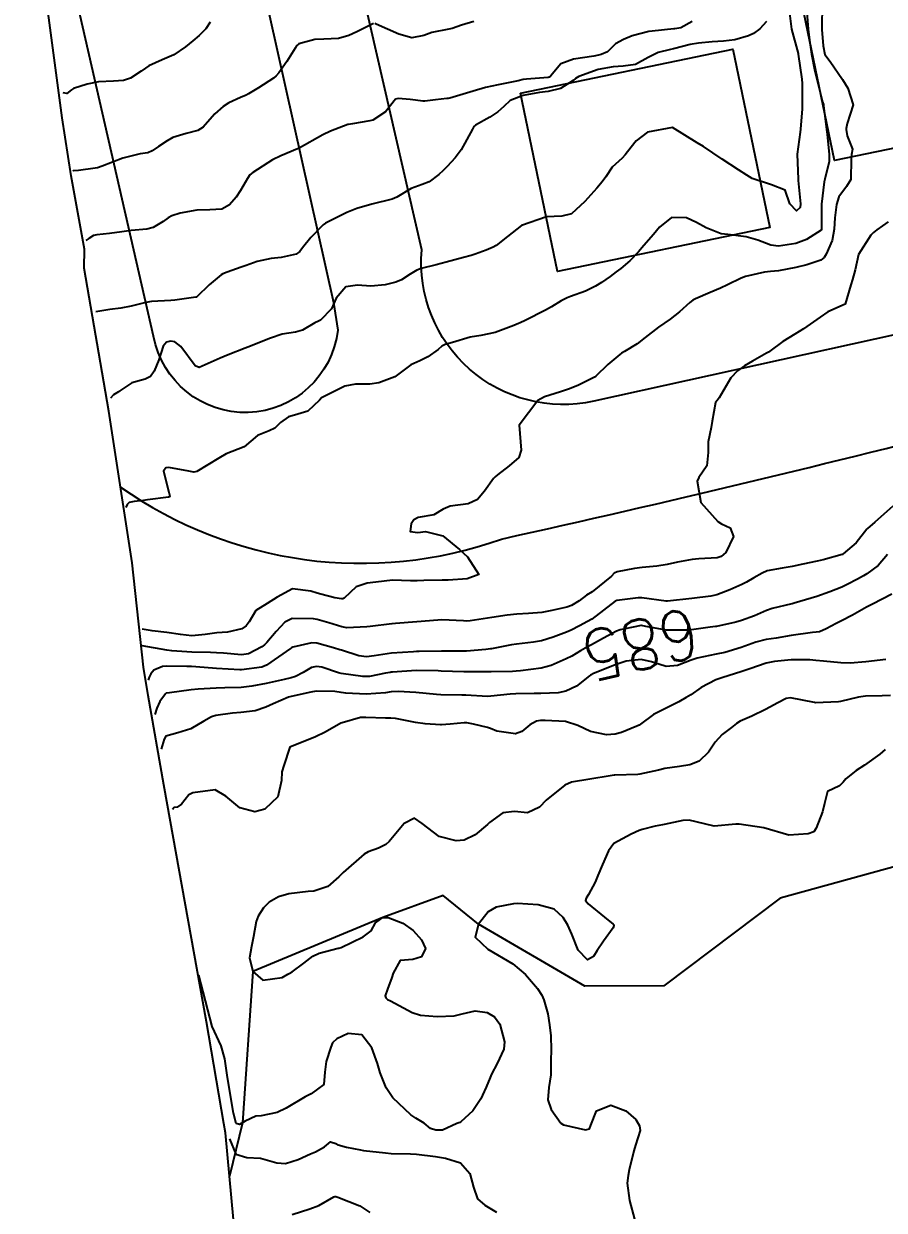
# Model space of a CAD drawing. Header units: metres. Extents: x 292545 to 299085, y 7450245 to 7463078.
# Drawn here: x 296076.5 to 296145.4, y 7455107.3 to 7455202.4 of the extents above; entities that cross this region are included whole.
import ezdxf
from ezdxf.enums import TextEntityAlignment as Align

# ---------------------------------------------------------------- set-up
doc = ezdxf.new("R2010")
doc.units = ezdxf.units.M
for name, color, linetype in [('Area', 45, 'Continuous'), ('Cotas', 45, 'Continuous'), ('Curvas de Nivel 1m', 11, 'Continuous'), ('Curvas de Nivel 5m', 15, 'Continuous'), ('Edificações', 30, 'Continuous'), ('Hidrografia', 140, 'Continuous'), ('Vias Primárias', 230, 'Continuous')]:
    doc.layers.add(name, color=color, linetype=linetype)
doc.styles.add('Style-STANDARD', font='STANDARD.shx')

msp = doc.modelspace()

# ---------------------------------------------------------------- linework, layer by layer
at = {"layer": 'Area'}
msp.add_polyline3d([(296093.318, 7455106.554, 684.314), (296092.665, 7455113.504, 686.593), (296092.534, 7455114.236, 686.573), (296091.164, 7455122.384, 682.823), (296087.728, 7455141.389, 682.933), (296086.475, 7455148.526, 698.873), (296086.112, 7455150.8, 695.993), (296085.208, 7455159.157, 688.533), (296083.344, 7455171.312, 689.583), (296081.37, 7455182.778, 691.564), (296081.38, 7455184.307, 691.864), (296080.308, 7455190.179, 692.913), (296079.582, 7455194.828, 693.713), (296078.325, 7455204.45, 695.094)], dxfattribs=at)
at = {"layer": 'Curvas de Nivel 1m', "flags": 128}
for points, elevation in [([(296140.466, 7455203.901), (296140.426, 7455202.04), (296140.429, 7455201.901), (296140.55, 7455200.583), (296140.688, 7455199.899), (296141.093, 7455199.339), (296142.089, 7455197.884), (296142.513, 7455197.191), (296142.946, 7455195.873), (296142.478, 7455194.369), (296142.392, 7455193.962), (296142.392, 7455193.881), (296142.468, 7455193.377), (296142.886, 7455192.302), (296142.813, 7455191.875), (296142.784, 7455191.539), (296142.761, 7455189.875), (296142.417, 7455189.315), (296141.808, 7455188.487), (296141.619, 7455187.888), (296141.466, 7455186.81), (296141.413, 7455185.89), (296141.271, 7455184.984), (296140.771, 7455183.896), (296140.614, 7455183.634), (296140.348, 7455183.429), (296139.224, 7455183.032), (296138.342, 7455182.818), (296136.966, 7455182.567), (296136.338, 7455182.5), (296135.833, 7455182.46), (296134.334, 7455182.111), (296133.98, 7455181.975), (296132.885, 7455181.431), (296132.32, 7455181.17), (296131.499, 7455180.825), (296130.307, 7455180.315), (296130.117, 7455180.211), (296129.871, 7455180.024), (296129.047, 7455179.281), (296128.289, 7455178.691), (296127.351, 7455178.054), (296126.274, 7455177.215), (296125.639, 7455176.706), (296124.63, 7455176.086), (296124.392, 7455175.957), (296124.26, 7455175.872), (296123.29, 7455175.061), (296122.334, 7455174.118), (296122.232, 7455174.045), (296120.958, 7455173.4), (296120.222, 7455173.095), (296119.495, 7455172.872), (296118.216, 7455172.469), (296117.699, 7455172.168), (296116.193, 7455170.19), (296116.351, 7455168.187), (296116.157, 7455167.61), (296115.408, 7455166.94), (296114.454, 7455166.207), (296114.279, 7455166.071), (296114.139, 7455165.935), (296113.42, 7455164.92), (296112.85, 7455164.229), (296112.109, 7455163.894), (296110.657, 7455163.713), (296110.111, 7455163.461), (296109.357, 7455163.015), (296108.101, 7455162.804), (296107.77, 7455162.613), (296107.536, 7455162.288), (296107.477, 7455161.679), (296108.086, 7455161.598), (296108.696, 7455161.665), (296110.084, 7455161.327), (296111.418, 7455160.247), (296112.064, 7455159.647), (296112.974, 7455158.226), (296112.039, 7455157.887), (296110.514, 7455157.779), (296110.038, 7455157.774), (296108.568, 7455157.744), (296108.037, 7455157.727), (296107.485, 7455157.736), (296106.038, 7455157.77), (296104.727, 7455157.632), (296104.035, 7455157.529), (296103.132, 7455157.239), (296102.167, 7455156.349), (296102.08, 7455156.292), (296102.022, 7455156.286), (296101.964, 7455156.293), (296101.434, 7455156.359), (296100.301, 7455156.651), (296100.026, 7455156.728), (296099.507, 7455156.906), (296098.03, 7455157.084), (296096.808, 7455156.418), (296096.018, 7455155.919), (296095.114, 7455155.337), (296094.561, 7455154.444), (296094.328, 7455154.117), (296093.994, 7455153.872), (296092.838, 7455153.614), (296091.989, 7455153.564), (296091.054, 7455153.417), (296089.985, 7455153.32), (296089.073, 7455153.423), (296087.989, 7455153.591), (296086.792, 7455153.731), (296085.993, 7455153.86)], 688), ([(296130.062, 7455202.541), (296129.138, 7455202.034), (296128.662, 7455201.948), (296128.571, 7455201.94), (296126.861, 7455201.774), (296126.568, 7455201.738), (296125.259, 7455201.386), (296124.558, 7455201.087), (296123.913, 7455200.735), (296123.263, 7455200.103), (296122.754, 7455199.894), (296122.54, 7455199.841), (296122.185, 7455199.761), (296120.537, 7455199.512), (296119.526, 7455199.157), (296118.7, 7455198.158), (296118.609, 7455198.072), (296118.522, 7455198.046), (296116.77, 7455197.928), (296116.52, 7455197.885), (296116.113, 7455197.78), (296114.515, 7455197.467), (296113.491, 7455197.243), (296112.51, 7455196.944), (296110.635, 7455196.389), (296110.504, 7455196.368), (296110.401, 7455196.364), (296109.503, 7455196.27), (296108.631, 7455196.148), (296108.501, 7455196.142), (296107.457, 7455196.29), (296106.504, 7455196.373), (296106.294, 7455196.303), (296105.491, 7455195.312), (296104.478, 7455194.646), (296104.235, 7455194.574), (296102.859, 7455194.346), (296102.524, 7455194.298), (296102.472, 7455194.284), (296101.074, 7455193.757), (296100.464, 7455193.455), (296098.581, 7455192.398), (296098.452, 7455192.334), (296097.098, 7455191.762), (296096.443, 7455191.444), (296094.86, 7455190.444), (296094.628, 7455190.249), (296094.426, 7455189.969), (296093.869, 7455188.997), (296093.525, 7455188.459), (296093.01, 7455187.851), (296092.393, 7455187.512), (296091.424, 7455187.448), (296090.392, 7455187.426), (296089.053, 7455187.173), (296088.387, 7455186.958), (296088.095, 7455186.814), (296087.685, 7455186.527), (296086.874, 7455186.037), (296086.373, 7455185.905), (296085.134, 7455185.796), (296084.37, 7455185.691), (296083.399, 7455185.548), (296082.366, 7455185.458), (296082.098, 7455185.391), (296081.725, 7455185.158), (296081.483, 7455184.99)], 692), ([(296139.226, 7455203.271), (296139.351, 7455201.912), (296139.438, 7455201.033), (296139.598, 7455199.909), (296139.878, 7455198.558), (296140.026, 7455197.905), (296140.496, 7455196.113), (296140.559, 7455195.899), (296140.575, 7455195.816), (296140.812, 7455193.897), (296140.857, 7455193.508), (296141.02, 7455191.894), (296141.015, 7455191.324), (296140.679, 7455189.897), (296140.631, 7455189.688), (296140.403, 7455187.9), (296140.413, 7455185.9), (296140.407, 7455185.866), (296140.372, 7455185.817), (296139.214, 7455185.062), (296138.361, 7455184.755), (296136.967, 7455184.549), (296136.36, 7455184.622), (296135.311, 7455185.018), (296134.373, 7455185.288), (296132.899, 7455185.468), (296132.376, 7455185.533), (296131.17, 7455186.012), (296130.387, 7455186.444), (296129.6, 7455186.819), (296128.391, 7455186.832), (296127.424, 7455186.054), (296126.952, 7455185.483), (296126.364, 7455184.793), (296126.031, 7455184.4), (296125.753, 7455184.076), (296125.064, 7455183.364), (296124.34, 7455182.758), (296123.962, 7455182.469), (296123.478, 7455182.099), (296122.802, 7455181.629), (296122.321, 7455181.332), (296121.514, 7455180.923), (296120.308, 7455180.494), (296120.047, 7455180.402), (296119.551, 7455180.148), (296118.773, 7455179.68), (296118.295, 7455179.4), (296116.68, 7455178.577), (296116.286, 7455178.39), (296116.147, 7455178.33), (296115.771, 7455178.195), (296114.696, 7455177.789), (296114.277, 7455177.619), (296113.122, 7455177.374), (296112.273, 7455177.24), (296110.846, 7455176.829), (296110.267, 7455176.652), (296110.013, 7455176.515), (296109.716, 7455176.265), (296108.868, 7455175.659), (296108.249, 7455175.347), (296107.507, 7455175.028), (296106.561, 7455174.305), (296106.23, 7455174.066), (296104.951, 7455173.597), (296104.224, 7455173.486), (296103.078, 7455173.487), (296102.223, 7455173.328), (296100.376, 7455172.378), (296100.211, 7455172.205), (296099.275, 7455171.316), (296098.199, 7455170.988), (296097.735, 7455170.867), (296097.093, 7455170.411), (296096.638, 7455169.964), (296096.183, 7455169.739), (296095.24, 7455169.372), (296094.163, 7455168.45), (296092.728, 7455167.893), (296092.154, 7455167.558), (296090.383, 7455166.496), (296090.142, 7455166.441), (296089.727, 7455166.504), (296088.146, 7455166.797), (296087.899, 7455166.769), (296087.705, 7455166.524), (296088.126, 7455164.824), (296088.213, 7455164.519), (296088.188, 7455164.454), (296088.122, 7455164.429), (296086.433, 7455164.222), (296086.117, 7455164.169), (296085.353, 7455164.07), (296084.966, 7455163.999), (296084.791, 7455163.845), (296084.693, 7455163.61)], 689), ([(296091.455, 7455202.481), (296091.089, 7455201.961), (296090.557, 7455201.414), (296090.059, 7455200.989), (296089.474, 7455200.506), (296088.536, 7455199.876), (296087.6, 7455199.461), (296086.527, 7455198.979), (296086.27, 7455198.799), (296085.929, 7455198.546), (296085.067, 7455198.005), (296084.515, 7455197.802), (296083.7, 7455197.758), (296082.514, 7455197.706), (296081.606, 7455197.505), (296080.508, 7455197.165), (296080.355, 7455197.072), (296079.96, 7455196.778), (296079.663, 7455196.81)], 694), ([(296104.518, 7455202.386), (296104.412, 7455202.332), (296103.196, 7455201.712), (296102.559, 7455201.425), (296101.725, 7455201.188), (296100.554, 7455201.113), (296099.841, 7455201.093), (296098.548, 7455200.736), (296098.366, 7455200.582), (296098.25, 7455200.403), (296097.6, 7455199.342), (296096.94, 7455198.416), (296096.747, 7455198.192), (296096.519, 7455197.998), (296095.308, 7455197.235), (296094.506, 7455196.732), (296094.321, 7455196.636), (296093.877, 7455196.456), (296092.948, 7455196.013), (296092.492, 7455195.715), (296091.821, 7455195.138), (296091.233, 7455194.482), (296090.883, 7455194.072), (296090.466, 7455193.812), (296089.519, 7455193.56), (296088.46, 7455193.237), (296087.993, 7455192.989), (296087.316, 7455192.531), (296086.809, 7455192.176), (296086.448, 7455192.024), (296085.835, 7455191.938), (296084.443, 7455191.593), (296082.792, 7455190.94), (296082.435, 7455190.813), (296082.248, 7455190.779), (296080.911, 7455190.605), (296080.481, 7455190.561), (296080.458, 7455190.559), (296080.443, 7455190.55)], 693), ([(296136.004, 7455202.531), (296135.462, 7455201.961), (296134.969, 7455201.564), (296134.564, 7455201.38), (296133.471, 7455201.069), (296132.557, 7455200.96), (296131.656, 7455200.904), (296130.555, 7455200.81), (296129.88, 7455200.7), (296128.547, 7455200.34), (296128.309, 7455200.281), (296127.328, 7455200.058), (296126.539, 7455199.654), (296125.517, 7455199.097), (296124.532, 7455198.962), (296123.722, 7455198.907), (296122.529, 7455198.691), (296120.985, 7455198.133), (296120.698, 7455197.96), (296120.518, 7455197.815), (296119.493, 7455197.166), (296118.511, 7455196.925), (296117.816, 7455196.861), (296116.507, 7455196.62), (296115.48, 7455196.195), (296114.962, 7455195.737), (296114.489, 7455195.297), (296113.836, 7455194.863), (296112.698, 7455194.228), (296112.574, 7455194.127), (296112.47, 7455193.91), (296111.543, 7455192.244), (296111.079, 7455191.615), (296110.433, 7455190.93), (296110.101, 7455190.59), (296109.77, 7455190.267), (296108.987, 7455189.705), (296108.415, 7455189.474), (296107.543, 7455189.157), (296106.405, 7455188.466), (296106.022, 7455188.306), (296104.399, 7455187.914), (296103.188, 7455187.549), (296102.392, 7455187.241), (296100.681, 7455186.376), (296100.503, 7455186.256), (296100.379, 7455186.149), (296099.513, 7455185.241), (296098.847, 7455184.395), (296098.632, 7455184.115), (296098.348, 7455183.91), (296097.124, 7455183.633), (296096.344, 7455183.541), (296095.208, 7455183.304), (296094.338, 7455183.002), (296093.938, 7455182.853), (296092.813, 7455182.465), (296092.472, 7455182.329), (296092.331, 7455182.244), (296091.358, 7455181.444), (296090.379, 7455180.489), (296090.346, 7455180.457), (296090.312, 7455180.442), (296088.615, 7455180.209), (296088.308, 7455180.18), (296086.747, 7455180.095), (296086.305, 7455180.026), (296085.123, 7455179.736), (296084.298, 7455179.57), (296083.423, 7455179.452), (296082.293, 7455179.28)], 691), ([(296112.576, 7455202.527), (296111.569, 7455202.245), (296110.843, 7455201.981), (296110.568, 7455201.923), (296109.191, 7455201.647), (296108.56, 7455201.407), (296107.609, 7455201.238), (296106.561, 7455201.514), (296104.736, 7455202.328), (296104.628, 7455202.384)], 693), ([(296145.736, 7455186.483), (296144.837, 7455185.845), (296144.576, 7455185.643), (296144.369, 7455185.431), (296143.36, 7455183.865), (296143.112, 7455182.64), (296142.893, 7455181.872), (296142.75, 7455181.45), (296142.303, 7455179.88), (296140.922, 7455179.268), (296140.293, 7455178.862), (296138.98, 7455177.92), (296138.279, 7455177.501), (296137.311, 7455176.901), (296136.265, 7455176.124), (296136.163, 7455176.052), (296135.997, 7455175.953), (296134.896, 7455175.321), (296134.248, 7455174.952), (296133.669, 7455174.551), (296133.152, 7455173.986), (296132.217, 7455172.4), (296132.046, 7455172.17), (296131.918, 7455172.003), (296131.666, 7455170.53), (296131.56, 7455170.006), (296131.32, 7455168.864), (296131.324, 7455168.008), (296131.218, 7455166.943), (296130.595, 7455166.015), (296130.439, 7455165.717), (296130.742, 7455164.014), (296132.098, 7455162.466), (296132.394, 7455162.293), (296133.107, 7455161.985), (296133.372, 7455161.267), (296132.747, 7455159.99), (296132.386, 7455159.678), (296132.066, 7455159.564), (296130.59, 7455159.49), (296130.064, 7455159.442), (296128.877, 7455159.222), (296128.058, 7455159.044), (296127.219, 7455158.895), (296126.054, 7455158.792), (296125.422, 7455158.707), (296124.048, 7455158.445), (296123.811, 7455158.328), (296123.579, 7455158.097), (296122.03, 7455156.851), (296121.587, 7455156.565), (296120.997, 7455156.13), (296120.395, 7455155.761), (296120.018, 7455155.623), (296118.815, 7455155.352), (296118.013, 7455155.196), (296116.933, 7455155.098), (296116.012, 7455155.06), (296115.231, 7455154.977), (296114.009, 7455154.78), (296112.281, 7455154.511), (296112.006, 7455154.498), (296111.736, 7455154.512), (296110.006, 7455154.593), (296109.682, 7455154.587), (296108.005, 7455154.447), (296106.288, 7455154.306), (296106.024, 7455154.289), (296106.003, 7455154.287), (296104.25, 7455154.077), (296103.999, 7455154.047), (296102.381, 7455153.963), (296101.998, 7455154.037), (296100.944, 7455154.366), (296100.212, 7455154.584), (296100.005, 7455154.627), (296099.72, 7455154.668), (296098.006, 7455154.704), (296097.434, 7455154.409), (296096.741, 7455153.67), (296095.978, 7455152.793), (296095.803, 7455152.605), (296095.583, 7455152.434), (296094.528, 7455151.884), (296093.966, 7455151.801), (296092.514, 7455151.918), (296091.968, 7455151.966), (296091.473, 7455151.982), (296089.968, 7455152.002), (296088.368, 7455152.117), (296087.969, 7455152.171), (296085.992, 7455152.521), (296085.983, 7455152.51)], 687), ([(296146.112, 7455163.704), (296144.682, 7455162.435), (296144.094, 7455161.921), (296144.063, 7455161.89), (296144.044, 7455161.86), (296143.193, 7455160.758), (296142.158, 7455159.879), (296142.106, 7455159.846), (296142.072, 7455159.834), (296140.55, 7455159.411), (296140.064, 7455159.291), (296138.921, 7455159.056), (296138.057, 7455158.872), (296137.253, 7455158.74), (296136.051, 7455158.521), (296135.65, 7455158.353), (296134.986, 7455157.961), (296134.399, 7455157.607), (296134.037, 7455157.423), (296133.065, 7455157.017), (296132.029, 7455156.607), (296131.545, 7455156.488), (296130.026, 7455156.311), (296128.08, 7455156.106), (296128.023, 7455156.103), (296127.969, 7455156.105), (296126.026, 7455156.362), (296125.734, 7455156.365), (296124.024, 7455156.151), (296123.893, 7455156.092), (296122.008, 7455154.665), (296121.673, 7455154.456), (296121.027, 7455154.13), (296120.357, 7455153.777), (296119.995, 7455153.616), (296118.92, 7455153.219), (296117.984, 7455152.919), (296117.349, 7455152.803), (296115.98, 7455152.651), (296115.584, 7455152.588), (296113.974, 7455152.283), (296113.909, 7455152.276), (296113.513, 7455152.217), (296111.972, 7455152.103), (296110.134, 7455152.095), (296109.971, 7455152.093), (296108.189, 7455152.06), (296107.971, 7455152.055), (296107.735, 7455152.048), (296105.969, 7455151.924), (296104.58, 7455151.711), (296103.966, 7455151.643), (296103.347, 7455151.719), (296101.971, 7455152.161), (296101.827, 7455152.207), (296101.333, 7455152.36), (296099.978, 7455152.741), (296099.594, 7455152.769), (296098.061, 7455152.399), (296097.992, 7455152.381), (296097.973, 7455152.371), (296097.886, 7455152.315), (296095.958, 7455150.968), (296095.577, 7455150.813), (296093.954, 7455150.596), (296093.813, 7455150.592), (296091.955, 7455150.715), (296090.307, 7455150.845), (296089.957, 7455150.865), (296089.587, 7455150.874), (296087.957, 7455150.879), (296087.628, 7455150.852), (296086.939, 7455150.559), (296086.695, 7455150.288), (296086.573, 7455150.019), (296086.493, 7455149.76)], 686), ([(296146.031, 7455156.646), (296144.503, 7455155.853), (296144.178, 7455155.701), (296144.019, 7455155.621), (296142.894, 7455154.987), (296142.002, 7455154.513), (296141.574, 7455154.309), (296140.774, 7455153.892), (296140.251, 7455153.637), (296139.99, 7455153.608), (296139.676, 7455153.591), (296137.987, 7455153.333), (296136.782, 7455153.145), (296135.984, 7455153.016), (296135.138, 7455152.802), (296133.977, 7455152.38), (296132.679, 7455151.989), (296131.971, 7455151.84), (296130.453, 7455151.53), (296129.966, 7455151.371), (296128.878, 7455150.952), (296127.961, 7455150.875), (296126.782, 7455151.244), (296125.966, 7455151.427), (296124.76, 7455151.287), (296123.962, 7455151.019), (296122.143, 7455150.305), (296121.954, 7455150.197), (296121.906, 7455150.168), (296121.842, 7455150.121), (296120.78, 7455149.292), (296119.934, 7455148.891), (296119.32, 7455148.761), (296117.931, 7455148.704), (296117.404, 7455148.702), (296115.93, 7455148.671), (296115.484, 7455148.64), (296113.927, 7455148.48), (296113.669, 7455148.472), (296111.928, 7455148.563), (296111.601, 7455148.57), (296109.928, 7455148.595), (296109.58, 7455148.612), (296107.93, 7455148.767), (296106.508, 7455148.871), (296105.938, 7455148.834), (296105.488, 7455148.764), (296103.936, 7455148.64), (296102.306, 7455148.724), (296101.937, 7455148.786), (296101.432, 7455148.871), (296099.938, 7455148.898), (296099.506, 7455148.816), (296097.933, 7455148.458), (296097.718, 7455148.403), (296096.483, 7455147.863), (296095.92, 7455147.595), (296095.046, 7455147.309), (296093.914, 7455147.172), (296093.246, 7455147.124), (296091.91, 7455146.944), (296091.549, 7455146.835), (296090.952, 7455146.484), (296089.897, 7455145.863), (296088.852, 7455145.552), (296087.89, 7455145.274), (296087.759, 7455145.041), (296087.523, 7455144.25)], 684), ([(296145.552, 7455151.419), (296143.967, 7455151.247), (296142.697, 7455151.141), (296141.966, 7455151.15), (296140.582, 7455151.279), (296139.967, 7455151.354), (296139.463, 7455151.403), (296137.968, 7455151.398), (296136.646, 7455151.263), (296135.965, 7455151.118), (296134.679, 7455150.688), (296133.957, 7455150.435), (296132.515, 7455149.994), (296132.095, 7455149.855), (296131.95, 7455149.794), (296130.777, 7455149.175), (296129.932, 7455148.605), (296129.579, 7455148.374), (296128.981, 7455148.034), (296127.917, 7455147.489), (296126.959, 7455147.013), (296125.905, 7455146.241), (296125.808, 7455146.166), (296125.619, 7455146.073), (296124.402, 7455145.581), (296123.896, 7455145.435), (296123.189, 7455145.394), (296121.898, 7455145.655), (296120.888, 7455146.13), (296119.906, 7455146.451), (296118.283, 7455146.541), (296117.907, 7455146.536), (296117.594, 7455146.485), (296117.053, 7455146.179), (296116.42, 7455145.662), (296115.896, 7455145.461), (296114.417, 7455145.685), (296113.9, 7455145.89), (296113.661, 7455145.975), (296112.53, 7455146.231), (296112.005, 7455146.34), (296111.904, 7455146.352), (296111.797, 7455146.348), (296110.667, 7455146.252), (296109.978, 7455146.183), (296109.902, 7455146.184), (296108.66, 7455146.272), (296107.904, 7455146.372), (296106.293, 7455146.69), (296105.909, 7455146.723), (296105.504, 7455146.719), (296103.91, 7455146.781), (296103.483, 7455146.763), (296102.012, 7455146.358), (296101.902, 7455146.314), (296100.668, 7455145.599), (296099.891, 7455145.217), (296099.291, 7455144.984), (296097.883, 7455144.439), (296097.842, 7455144.401), (296097.335, 7455142.934), (296097.199, 7455142.41), (296097.172, 7455141.736), (296096.877, 7455140.414), (296095.823, 7455139.42), (296095.035, 7455139.223), (296093.824, 7455139.54), (296092.702, 7455140.461), (296091.838, 7455140.975), (296090.068, 7455140.729), (296089.834, 7455140.638), (296089.752, 7455140.583), (296089.16, 7455139.839), (296088.794, 7455139.585), (296088.556, 7455139.57), (296088.443, 7455139.4)], 683), ([(296145.934, 7455148.539), (296145.268, 7455148.505), (296143.932, 7455148.478), (296143.381, 7455148.416), (296141.926, 7455148.063), (296141.769, 7455148.038), (296139.924, 7455147.959), (296139.858, 7455147.967), (296137.929, 7455148.352), (296137.567, 7455148.295), (296136.916, 7455147.94), (296136.268, 7455147.597), (296135.918, 7455147.429), (296134.833, 7455146.887), (296133.908, 7455146.479), (296133.606, 7455146.283), (296133.201, 7455145.987), (296132.467, 7455145.425), (296131.891, 7455144.791), (296131.563, 7455144.327), (296131.35, 7455144.005), (296130.606, 7455143.278), (296129.867, 7455142.973), (296129.042, 7455142.855), (296127.862, 7455142.678), (296127.346, 7455142.569), (296125.855, 7455142.236), (296125.708, 7455142.219), (296123.854, 7455142.15), (296123.797, 7455142.147), (296123.49, 7455142.095), (296121.85, 7455141.844), (296120.396, 7455141.586), (296119.845, 7455141.349), (296118.37, 7455140.162), (296117.827, 7455139.603), (296116.856, 7455139.146), (296115.824, 7455139.25), (296114.878, 7455139.144), (296113.814, 7455138.368), (296113.657, 7455138.212), (296112.66, 7455137.367), (296111.794, 7455136.948), (296111.149, 7455136.89), (296109.798, 7455137.255), (296108.428, 7455138.274), (296107.817, 7455138.719), (296106.981, 7455138.292), (296106.46, 7455137.646), (296105.791, 7455136.839), (296105.508, 7455136.592), (296104.935, 7455136.318), (296104.09, 7455136.017), (296103.778, 7455135.829), (296102.098, 7455134.355), (296101.759, 7455134.001), (296100.883, 7455133.237), (296099.748, 7455132.866), (296099.306, 7455132.826), (296097.745, 7455132.644), (296096.915, 7455132.412), (296096.171, 7455131.989), (296095.729, 7455131.533), (296095.293, 7455130.861), (296095.143, 7455130.436), (296094.92, 7455129.218), (296094.748, 7455128.439), (296094.601, 7455127.519), (296094.87, 7455126.438), (296095.656, 7455125.734), (296097.203, 7455125.952), (296097.661, 7455126.204), (296097.786, 7455126.275), (296098.005, 7455126.397), (296098.954, 7455127.107), (296099.682, 7455127.642), (296100.168, 7455127.892), (296101.692, 7455128.293), (296101.749, 7455128.302), (296101.946, 7455128.356), (296103.702, 7455129.211), (296104.343, 7455129.687), (296104.687, 7455130.32), (296105.273, 7455130.758), (296105.717, 7455130.75), (296106.875, 7455130.298), (296107.707, 7455129.718), (296108.386, 7455128.965), (296108.687, 7455128.275), (296108.372, 7455127.59), (296107.679, 7455127.383), (296106.678, 7455127.3), (296106.108, 7455126.306), (296106.008, 7455125.958), (296105.65, 7455125.012), (296105.472, 7455124.484), (296105.517, 7455124.311), (296105.642, 7455124.188), (296105.883, 7455124.065), (296107.631, 7455123.14), (296108.283, 7455122.933), (296109.628, 7455122.809), (296110.995, 7455122.88), (296111.631, 7455123.035), (296112.678, 7455123.269), (296113.632, 7455123.135), (296114.214, 7455122.797), (296114.654, 7455122.205), (296115.009, 7455120.792), (296114.956, 7455120.2), (296114.433, 7455119.059), (296113.97, 7455118.214), (296113.861, 7455117.923), (296113.557, 7455117.16), (296113.255, 7455116.515), (296113.114, 7455116.224), (296112.495, 7455115.269), (296111.524, 7455114.378), (296111.432, 7455114.333), (296111.198, 7455114.243), (296110.062, 7455113.71), (296109.517, 7455113.703), (296109.106, 7455113.854), (296108.589, 7455114.274), (296107.927, 7455114.684), (296107.529, 7455114.947), (296106.09, 7455116.305), (296105.555, 7455117.102), (296105.068, 7455118.315), (296104.84, 7455119.057), (296104.4, 7455120.322), (296103.608, 7455121.361), (296102.502, 7455121.454), (296101.603, 7455121.028), (296101.251, 7455120.71), (296101.101, 7455120.365), (296100.732, 7455119.218), (296100.631, 7455118.369), (296100.55, 7455117.378), (296099.547, 7455116.637), (296099.053, 7455116.387), (296097.539, 7455115.476), (296096.82, 7455115.131), (296095.53, 7455114.873), (296095.119, 7455114.844), (296094.253, 7455114.443), (296093.798, 7455114.17), (296093.521, 7455114.26), (296093.322, 7455115.079), (296092.831, 7455117.933), (296092.615, 7455119.432), (296092.333, 7455120.469), (296091.616, 7455122.033), (296090.533, 7455126.14)], 682), ([(296145.512, 7455144.202), (296145.092, 7455143.842), (296143.864, 7455142.964), (296143.185, 7455142.542), (296142.367, 7455141.875), (296142.143, 7455141.584), (296141.847, 7455141.303), (296140.88, 7455140.852), (296140.639, 7455139.892), (296140.487, 7455139.229), (296139.985, 7455137.898), (296139.8, 7455137.623), (296139.337, 7455137.445), (296137.797, 7455137.354), (296135.803, 7455137.95), (296133.807, 7455138.227), (296133.56, 7455138.229), (296131.804, 7455138.077), (296131.715, 7455138.09), (296129.811, 7455138.55), (296129.307, 7455138.531), (296127.805, 7455138.193), (296127.687, 7455138.169), (296127.096, 7455138.057), (296126.056, 7455137.812), (296125.799, 7455137.721), (296125.155, 7455137.438), (296123.789, 7455136.682), (296123.356, 7455136.104), (296122.872, 7455135.009), (296122.508, 7455134.113), (296122.282, 7455133.587), (296121.74, 7455132.59), (296121.552, 7455132.306), (296121.503, 7455132.122), (296121.73, 7455131.855), (296123.035, 7455130.792), (296123.714, 7455130.226), (296123.776, 7455130.162), (296123.788, 7455130.099), (296123.711, 7455129.937), (296122.939, 7455128.869), (296122.456, 7455128.112), (296122.16, 7455127.641), (296121.682, 7455127.364), (296120.929, 7455128.128), (296120.425, 7455129.414), (296120.104, 7455130.136), (296119.719, 7455130.756), (296118.988, 7455131.414), (296117.729, 7455131.771), (296116.053, 7455131.864), (296115.73, 7455131.85), (296114.349, 7455131.581), (296113.723, 7455131.2), (296112.952, 7455130.221), (296112.667, 7455129.19), (296113.693, 7455128.21), (296115.676, 7455127.043), (296116.716, 7455126.179), (296117.652, 7455125.062), (296118.014, 7455124.532), (296118.166, 7455124.162), (296118.497, 7455123.022), (296118.631, 7455122.155), (296118.735, 7455121.284), (296118.762, 7455120.152), (296118.725, 7455119.294), (296118.728, 7455118.153), (296118.582, 7455117.131), (296118.497, 7455116.156), (296118.75, 7455115.366), (296119.524, 7455114.28), (296119.741, 7455114.138), (296121.519, 7455113.73), (296121.819, 7455113.818), (296121.94, 7455114.116), (296122.379, 7455115.267), (296123.539, 7455115.722), (296124.726, 7455115.274), (296125.528, 7455114.559), (296125.843, 7455114.067), (296125.892, 7455113.693), (296125.507, 7455112.522), (296125.38, 7455112.072), (296125.018, 7455110.539), (296124.914, 7455110.078), (296124.847, 7455109.459), (296125.023, 7455108.076), (296125.431, 7455106.589)], 681), ([(296092.993, 7455113.03), (296093.493, 7455111.796), (296094.398, 7455111.532), (296095.488, 7455111.461), (296096.799, 7455111.101), (296097.483, 7455111.057), (296098.507, 7455111.375), (296099.494, 7455111.81), (296099.89, 7455111.983), (296100.596, 7455112.369), (296101.088, 7455112.783), (296101.506, 7455112.647), (296101.701, 7455112.553), (296102.368, 7455112.347), (296103.5, 7455112.133), (296103.728, 7455112.099), (296105.497, 7455111.889), (296105.946, 7455111.856), (296107.496, 7455111.808), (296107.984, 7455111.794), (296109.493, 7455111.611), (296110.284, 7455111.46), (296111.486, 7455111.097), (296112.256, 7455110.232), (296112.544, 7455109.147), (296112.852, 7455108.226), (296113.448, 7455107.7), (296114.391, 7455107.154)], 682), ([(296098.008, 7455106.971), (296099.443, 7455107.399), (296100.14, 7455107.679), (296101.366, 7455108.361), (296101.421, 7455108.393), (296101.453, 7455108.409), (296101.506, 7455108.412), (296101.665, 7455108.358), (296103.446, 7455107.653), (296104.243, 7455107.13)], 683)]:
    msp.add_lwpolyline(points, dxfattribs=dict(at, elevation=elevation))
at = {"layer": 'Curvas de Nivel 5m', "flags": 128}
for points, elevation in [([(296137.849, 7455203.194), (296138.018, 7455201.928), (296138.544, 7455199.976), (296138.552, 7455199.92), (296138.842, 7455197.917), (296138.873, 7455197.561), (296138.869, 7455195.916), (296138.854, 7455195.551), (296138.733, 7455193.917), (296138.711, 7455193.678), (296138.453, 7455191.92), (296138.541, 7455189.919), (296138.551, 7455189.79), (296138.723, 7455187.917), (296138.689, 7455187.627), (296138.395, 7455187.378), (296137.88, 7455187.928), (296137.499, 7455189.019), (296136.418, 7455189.45), (296134.86, 7455189.966), (296134.427, 7455190.222), (296133.769, 7455190.644), (296132.445, 7455191.5), (296131.704, 7455192.007), (296130.963, 7455192.517), (296130.461, 7455192.823), (296128.473, 7455194.04), (296126.469, 7455193.667), (296125.555, 7455192.986), (296124.88, 7455192.086), (296124.693, 7455191.844), (296124.446, 7455191.601), (296123.657, 7455190.875), (296123.125, 7455190.103), (296122.84, 7455189.685), (296122.414, 7455189.195), (296121.455, 7455188.124), (296120.393, 7455187.136), (296119.6, 7455186.938), (296118.39, 7455186.893), (296116.383, 7455186.19), (296115.254, 7455185.317), (296114.359, 7455184.595), (296114.123, 7455184.446), (296113.547, 7455184.218), (296112.675, 7455183.901), (296112.349, 7455183.798), (296111.747, 7455183.639), (296110.343, 7455183.255), (296109.554, 7455183.055), (296108.338, 7455182.744), (296108.012, 7455182.607), (296107.476, 7455182.289), (296106.772, 7455181.852), (296106.326, 7455181.641), (296105.462, 7455181.451), (296104.323, 7455181.327), (296103.24, 7455181.425), (296102.322, 7455181.284), (296101.531, 7455180.362), (296101.161, 7455179.506), (296100.286, 7455178.606), (296100.132, 7455178.534), (296099.83, 7455178.385), (296098.855, 7455177.816), (296098.275, 7455177.651), (296097.206, 7455177.478), (296096.27, 7455177.174), (296094.462, 7455176.447), (296094.262, 7455176.374), (296092.886, 7455175.834), (296092.254, 7455175.552), (296090.566, 7455174.815), (296090.247, 7455174.942), (296089.105, 7455176.512), (296088.617, 7455176.866), (296088.267, 7455176.922), (296087.948, 7455176.841), (296087.692, 7455176.526), (296087.349, 7455175.432), (296086.966, 7455174.533), (296086.673, 7455174.099), (296086.233, 7455173.878), (296085.185, 7455173.599), (296084.219, 7455172.954), (296084.115, 7455172.875), (296083.706, 7455172.616), (296083.453, 7455172.35)], 690), ([(296145.689, 7455159.836), (296144.95, 7455158.956), (296144.049, 7455158.281), (296143.776, 7455158.133), (296143.28, 7455157.868), (296142.478, 7455157.436), (296142.036, 7455157.219), (296141.08, 7455156.842), (296140.029, 7455156.472), (296138.228, 7455155.927), (296138.068, 7455155.884), (296138.022, 7455155.871), (296136.449, 7455155.513), (296136.014, 7455155.355), (296135.049, 7455154.918), (296134.001, 7455154.542), (296133.555, 7455154.421), (296131.994, 7455154.079), (296131.931, 7455154.063), (296131.506, 7455154.005), (296130.194, 7455153.815), (296129.991, 7455153.788), (296129.733, 7455153.766), (296127.99, 7455153.774), (296126.348, 7455154.067), (296126.004, 7455154.147), (296125.927, 7455154.148), (296125.597, 7455154.074), (296124.293, 7455153.793), (296123.997, 7455153.69), (296122.951, 7455153.143), (296121.98, 7455152.609), (296121.661, 7455152.44), (296121.119, 7455152.129), (296120.406, 7455151.698), (296119.966, 7455151.466), (296118.752, 7455150.949), (296117.958, 7455150.717), (296116.3, 7455150.528), (296115.956, 7455150.499), (296115.675, 7455150.473), (296113.955, 7455150.428), (296112.16, 7455150.442), (296111.955, 7455150.441), (296111.759, 7455150.438), (296109.955, 7455150.492), (296109.712, 7455150.505), (296107.956, 7455150.544), (296106.061, 7455150.416), (296105.954, 7455150.402), (296105.874, 7455150.391), (296105.487, 7455150.315), (296104.206, 7455150.072), (296103.95, 7455150.048), (296103.68, 7455150.064), (296101.952, 7455150.311), (296101.738, 7455150.362), (296100.382, 7455150.798), (296099.958, 7455150.875), (296099.551, 7455150.79), (296098.905, 7455150.39), (296098.291, 7455150.055), (296097.948, 7455149.95), (296097.364, 7455149.825), (296095.944, 7455149.502), (296094.784, 7455149.284), (296093.94, 7455149.188), (296092.619, 7455149.143), (296091.939, 7455149.124), (296090.487, 7455149.04), (296089.938, 7455148.999), (296088.18, 7455148.763), (296087.935, 7455148.72), (296087.858, 7455148.674), (296087.41, 7455148.058), (296087.169, 7455147.518), (296087.013, 7455147.01)], 685)]:
    msp.add_lwpolyline(points, dxfattribs=dict(at, elevation=elevation))
at = {"layer": 'Edificações'}
for points in [[(296138.546, 7455205.463), (296155.36, 7455208.947), (296158.277, 7455194.873), (296141.462, 7455191.389)], [(296116.306, 7455196.793), (296133.317, 7455200.317), (296136.274, 7455186.045), (296119.264, 7455182.52)]]:
    msp.add_lwpolyline(points, close=True, dxfattribs=at)
at = {"layer": 'Hidrografia'}
msp.add_lwpolyline([(296319.561, 7455128.133), (296306.502, 7455123.927), (296299.286, 7455123.044), (296285.756, 7455126.141), (296282.655, 7455131.207), (296282.937, 7455137.681), (296248.358, 7455138.074), (296221.861, 7455141.69), (296192.404, 7455140.723), (296172.281, 7455137.523), (296152.892, 7455136.649), (296137.088, 7455132.303), (296127.786, 7455125.266), (296121.449, 7455125.256), (296112.952, 7455130.221), (296110.116, 7455132.506), (296105.273, 7455130.758), (296094.87, 7455126.438), (296094.025, 7455114.306), (296092.992, 7455110.029)], dxfattribs=at)
at = {"layer": 'Vias Primárias'}
msp.add_lwpolyline([(296235.785, 7455324.121, 0.010905), (296236.715, 7455316.836, -0.151444), (296236.509, 7455313.508, -0.196046), (296234.261, 7455313.289), (296228.164, 7455313.547), (296235.786, 7455249.95, 0.025051), (296237.908, 7455227.665, -0.431045), (296227.4, 7455212.321), (296190.253, 7455203.674, -0.463634), (296177.075, 7455211.319), (296170.171, 7455249.95), (296163.333, 7455291.689), (296155.599, 7455289.064), (296161.682, 7455249.95), (296170.923, 7455195.563, -0.426266), (296159.688, 7455180.397), (296122.183, 7455172.123, -0.50663), (296108.393, 7455184.235), (296089.985, 7455264.437), (296082.775, 7455263.192), (296101.324, 7455180.027), (296101.666, 7455177.81, -0.862509), (296086.921, 7455177.336), (296076.518, 7455222.788)], format="xyb", dxfattribs=at)
at = {"layer": 'Vias Primárias', "elevation": 689.058}
msp.add_lwpolyline([(296084.276, 7455165.235, 0.243951), (296114.768, 7455161.071, 0.008623), (296154.167, 7455170.517, 0.170998), (296175.765, 7455180.882, -0.153465), (296190.134, 7455192.428, -0.074384), (296208.374, 7455198.449, -0.027455), (296226.877, 7455203.112, 0.145095), (296241.912, 7455210.504, -0.057123), (296246.963, 7455214.865, -0.504244), (296258.57, 7455211.803, -0.005468), (296262.463, 7455191.736, -0.007665), (296266.893, 7455169.06, 0.055672), (296268.121, 7455159.248, -0.031203), (296270.163, 7455130.566, -0.049553), (296269.087, 7455112.513, -0.935539), (296258.82, 7455113.648, 0.002694), (296254.122, 7455173.703, -0.020454), (296253.306, 7455193.896, -0.383674), (296264.249, 7455203.627, 0.021508), (296272.615, 7455204.454, -4.413235)], format="xyb", dxfattribs=at)

# ---------------------------------------------------------------- texts
at = {"layer": 'Cotas', "style": 'Style-STANDARD'}
msp.add_text('685', height=4, rotation=193.2813, dxfattribs=at).set_placement((296125.95, 7455152.627, 685), align=Align.MIDDLE_CENTER)

doc.saveas('drawing.dxf')
